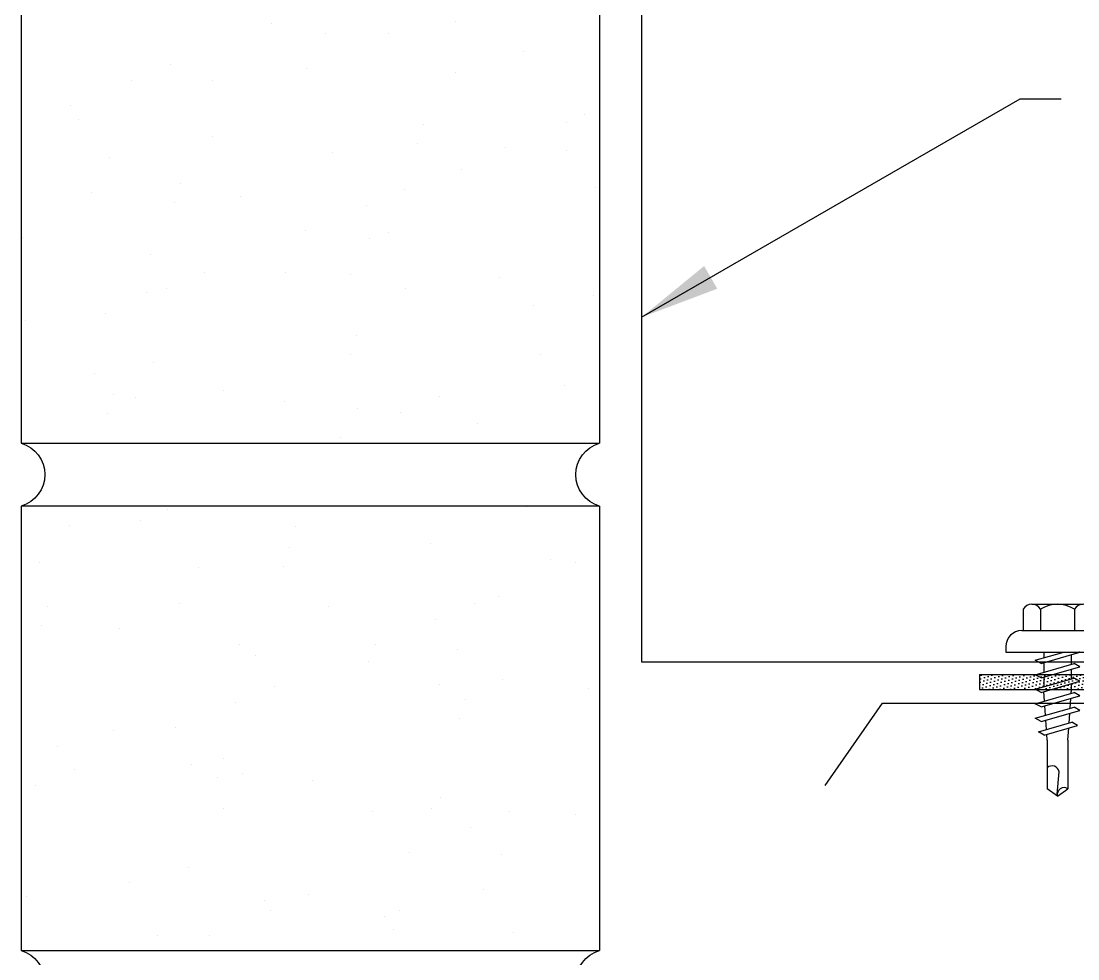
# Model space of a CAD drawing. Header units: inches. Extents: x -33163 to 19162, y -8858 to 30669.
# Drawn here: x -17128.73 to -17122.11, y 18185.83 to 18191.71 of the extents above; entities that cross this region are included whole.
import ezdxf

# ---------------------------------------------------------------- set-up
doc = ezdxf.new("R2010")
doc.units = ezdxf.units.IN
doc.layers.get('0').update_dxf_attribs({"color": 9, "lineweight": 0})
for name, color, linetype in [('FASTENER', 9, 'Continuous'), ('PANEL-S', 11, 'Continuous'), ('SEALANT', 11, 'Continuous'), ('TAPE', 9, 'Continuous'), ('TEXT', 7, 'Continuous'), ('TRIM', 4, 'Continuous'), ('WALL', 7, 'Continuous')]:
    doc.layers.add(name, color=color, linetype=linetype)
doc.styles.add('TEXT', font='SIMPLEX.shx', dxfattribs={"width": 0.75, "height": 0.375})
doc.dimstyles.new('DETAIL$7', dxfattribs={"dimscale": 4, "dimtxt": 0.375, "dimasz": 0.125, "dimexe": 0.0625, "dimexo": 0.0625, "dimgap": 0.0625, "dimtad": 1, "dimdec": 4, "dimzin": 3, "dimdsep": 46, "dimlunit": 4, "dimtxsty": 'TEXT', "dimblk": 'ARCHTICK', "dimcen": 0.0625, "dimclrd": 7, "dimclre": 7, "dimclrt": 2, "dimadec": 0, "dimazin": 0, "dimtfac": 0.6, "dimtdec": 4, "dimtmove": 0, "dimatfit": 3, "dimfxl": 1, "dimfrac": 2, "dimtolj": 1, "dimtzin": 0, "dimarcsym": 0})

# ---------------------------------------------------------------- blocks, each defined once
blk = doc.blocks.new('A$C6938402A')
at = {"layer": 'TAPE'}
h = blk.add_hatch(dxfattribs=at)
h.set_pattern_fill('DOTS', color=256, scale=0.35, angle=270, style=0)
h.set_pattern_definition([(270, (-22.332364, -26.379487), (0.021875, -0.0109375), [0, -0.021875])])
h.paths.add_polyline_path([(-0.5633, -0.0401), (-0.547, -0.1325), (0.4378, 0.0412), (0.4215, 0.1335)])
at = {"layer": 'SEALANT'}
for p, q in [((-0.5633, -0.0401), (0.4215, 0.1335)), ((0.4215, 0.1335), (0.4378, 0.0412)), ((-0.547, -0.1325), (0.4378, 0.0412)), ((-0.5633, -0.0401), (-0.547, -0.1325))]:
    blk.add_line(p, q, dxfattribs=at)
blk = doc.blocks.new('A$C7D392131')
at = {"layer": 'WALL'}
for p, q in [((-12.6509, -6.3603), (-12.6509, -9.1463)), ((-9.0259, -6.3603), (-9.0259, -9.1463)), ((-9.0259, -9.1463), (-12.6509, -9.1463)), ((-12.6509, -9.5405), (-9.0259, -9.5405)), ((-12.6509, -9.5405), (-12.6509, -12.3265)), ((-9.0259, -9.5405), (-9.0259, -12.3265)), ((-9.0259, -12.3265), (-12.6509, -12.3265))]:
    blk.add_line(p, q, dxfattribs=at)
at = {"layer": 'WALL', "linetype": 'Continuous'}
for p, q in [((-11.7483, -6.5024), (-11.7483, -6.5024)), ((-10.5919, -6.5134), (-10.5919, -6.5134)), ((-11.33, -6.5813), (-11.33, -6.5813)), ((-10.9317, -6.5789), (-10.9317, -6.5789)), ((-12.1727, -6.6922), (-12.1727, -6.6922)), ((-10.8163, -6.8007), (-10.8163, -6.8007)), ((-9.959, -6.7756), (-9.959, -6.7756)), ((-11.7506, -6.8229), (-11.7506, -6.8229)), ((-10.2272, -6.8739), (-10.2272, -6.8739)), ((-9.7165, -6.876), (-9.7165, -6.876)), ((-9.3377, -7.0329), (-9.3377, -7.0329)), ((-12.5579, -7.089), (-12.5579, -7.089)), ((-12.4426, -7.1361), (-12.4426, -7.1361)), ((-11.5454, -7.1461), (-11.5454, -7.1461)), ((-9.3826, -7.1152), (-9.3826, -7.1152)), ((-11.5078, -7.2654), (-11.5078, -7.2654)), ((-10.2253, -7.2261), (-10.2253, -7.2261)), ((-12.4425, -7.3108), (-12.4425, -7.3108)), ((-12.0638, -7.293), (-12.0638, -7.293)), ((-10.9788, -7.3253), (-10.9788, -7.3253)), ((-9.5818, -7.355), (-9.5818, -7.355)), ((-11.7844, -7.4314), (-11.7844, -7.4314)), ((-12.6271, -7.5423), (-12.6271, -7.5423)), ((-10.0243, -7.5176), (-10.0243, -7.5176)), ((-11.4309, -7.5552), (-11.4309, -7.5552)), ((-10.4007, -7.599), (-10.4007, -7.599)), ((-9.4664, -7.5767), (-9.4664, -7.5767)), ((-11.1884, -7.6556), (-11.1884, -7.6556)), ((-9.9867, -7.6368), (-9.9867, -7.6368)), ((-10.8096, -7.8125), (-10.8096, -7.8125)), ((-11.3304, -7.828), (-11.3304, -7.828)), ((-11.208, -7.8651), (-11.208, -7.8651)), ((-9.0315, -7.8592), (-9.0315, -7.8592)), ((-9.837, -7.9652), (-9.837, -7.9652)), ((-10.6798, -8.0762), (-10.6798, -8.0762)), ((-10.1768, -8.0746), (-10.1768, -8.0746)), ((-12.6485, -8.1003), (-12.6485, -8.1003)), ((-12.0269, -8.1091), (-12.0269, -8.1091)), ((-11.0926, -8.0869), (-11.0926, -8.0869)), ((-11.4333, -8.1754), (-11.4333, -8.1754)), ((-9.9342, -8.1751), (-9.9342, -8.1751)), ((-9.8092, -8.1995), (-9.8092, -8.1995)), ((-12.6109, -8.2195), (-12.6109, -8.2195)), ((-12.2388, -8.2814), (-12.2388, -8.2814)), ((-9.5554, -8.332), (-9.5554, -8.332)), ((-9.0508, -8.3751), (-9.0508, -8.3751)), ((-11.1274, -8.4718), (-11.1274, -8.4718)), ((-12.2815, -8.5921), (-12.2815, -8.5921)), ((-11.0898, -8.591), (-11.0898, -8.591)), ((-9.8582, -8.6412), (-9.8582, -8.6412)), ((-9.4859, -8.7093), (-9.4859, -8.7093)), ((-12.4335, -8.7822), (-12.4335, -8.7822)), ((-11.6486, -8.8542), (-11.6486, -8.8542)), ((-10.2915, -8.8153), (-10.2915, -8.8153)), ((-9.7427, -8.863), (-9.7427, -8.863)), ((-9.6063, -8.8433), (-9.6063, -8.8433)), ((-11.1342, -8.9263), (-11.1342, -8.9263)), ((-10.677, -8.8852), (-10.677, -8.8852)), ((-11.4061, -8.9547), (-11.4061, -8.9547)), ((-9.5687, -8.9625), (-9.5687, -8.9625)), ((-11.8877, -9.0255), (-11.8877, -9.0255)), ((-11.0273, -9.1116), (-11.0273, -9.1116)), ((-12.1929, -9.5452), (-12.1929, -9.5452)), ((-9.9403, -9.5594), (-9.9403, -9.5594)), ((-10.7459, -9.6654), (-10.7459, -9.6654)), ((-9.7732, -9.6311), (-9.7732, -9.6311)), ((-9.3271, -9.6613), (-9.3271, -9.6613)), ((-11.5886, -9.7764), (-11.5886, -9.7764)), ((-10.7094, -9.7975), (-10.7094, -9.7975)), ((-12.4992, -9.8912), (-12.4992, -9.8912)), ((-12.3421, -9.8756), (-12.3421, -9.8756)), ((-10.6718, -9.9167), (-10.6718, -9.9167)), ((-10.1345, -9.9274), (-10.1345, -9.9274)), ((-9.1403, -9.8932), (-9.1403, -9.8932)), ((-12.0155, -10.1079), (-12.0155, -10.1079)), ((-11.8663, -10.1533), (-11.8663, -10.1533)), ((-10.9533, -10.1714), (-10.9533, -10.1714)), ((-10.019, -10.1492), (-10.019, -10.1492)), ((-9.1883, -10.169), (-9.1883, -10.169)), ((-11.6238, -10.2538), (-11.6238, -10.2538)), ((-9.6413, -10.3102), (-9.6413, -10.3102)), ((-9.1507, -10.2882), (-9.1507, -10.2882)), ((-11.7607, -10.4376), (-11.7607, -10.4376)), ((-11.245, -10.4107), (-11.245, -10.4107)), ((-10.3948, -10.4094), (-10.3948, -10.4094)), ((-11.2003, -10.5155), (-11.2003, -10.5155)), ((-10.4944, -10.4794), (-10.4944, -10.4794)), ((-12.0431, -10.6264), (-12.0431, -10.6264)), ((-11.6452, -10.6593), (-11.6452, -10.6593)), ((-12.5795, -10.6815), (-12.5795, -10.6815)), ((-10.6122, -10.6728), (-10.6122, -10.6728)), ((-11.8125, -10.7517), (-11.8125, -10.7517)), ((-10.3696, -10.7732), (-10.3696, -10.7732)), ((-11.7749, -10.8709), (-11.7749, -10.8709)), ((-9.9909, -10.9301), (-9.9909, -10.9301)), ((-9.6035, -10.9475), (-9.6035, -10.9475)), ((-9.253, -11.0494), (-9.253, -11.0494)), ((-10.2914, -11.1231), (-10.2914, -11.1231)), ((-10.0957, -11.1603), (-10.0957, -11.1603)), ((-9.358, -11.1923), (-9.358, -11.1923)), ((-10.4108, -11.2136), (-10.4108, -11.2136)), ((-10.2538, -11.2424), (-10.2538, -11.2424)), ((-10.8492, -11.2595), (-10.8492, -11.2595)), ((-9.1155, -11.2927), (-9.1155, -11.2927)), ((-11.6548, -11.3656), (-11.6548, -11.3656)), ((-12.084, -11.4524), (-12.084, -11.4524)), ((-11.5975, -11.4336), (-11.5975, -11.4336)), ((-11.2297, -11.4576), (-11.2297, -11.4576)), ((-10.2953, -11.4354), (-10.2953, -11.4354)), ((-12.4975, -11.4765), (-12.4975, -11.4765)), ((-11.8415, -11.5528), (-11.8415, -11.5528)), ((-11.4627, -11.7097), (-11.4627, -11.7097)), ((-12.037, -11.7238), (-12.037, -11.7238)), ((-10.0764, -11.805), (-10.0764, -11.805)), ((-9.7074, -11.8995), (-9.7074, -11.8995)), ((-11.9215, -11.9455), (-11.9215, -11.9455)), ((-10.8299, -11.9719), (-10.8299, -11.9719)), ((-10.5501, -12.0104), (-10.5501, -12.0104)), ((-9.0609, -11.9897), (-9.0609, -11.9897)), ((-11.3945, -12.0773), (-11.3945, -12.0773)), ((-11.3036, -12.1096), (-11.3036, -12.1096)), ((-10.5874, -12.0723), (-10.5874, -12.0723)), ((-12.1092, -12.2157), (-12.1092, -12.2157)), ((-11.357, -12.1965), (-11.357, -12.1965)), ((-10.2086, -12.2292), (-10.2086, -12.2292)), ((-9.8798, -12.2337), (-9.8798, -12.2337))]:
    blk.add_line(p, q, dxfattribs=at)
at = {"layer": 'WALL'}
for centre, start, end in [((-12.7076, -9.3434), 286.06651, 73.93349), ((-8.9691, -9.3434), 106.06651, 253.93349), ((-12.7076, -12.5236), 286.06651, 73.93349), ((-8.9691, -12.5236), 106.06651, 253.93349)]:
    blk.add_arc(centre, 0.2051, start, end, dxfattribs=at)
blk = doc.blocks.new('A$C77364788')
at = {"layer": 'WALL'}
blk.add_blockref('A$C7D392131', (1.0289, 0), dxfattribs=at)
blk = doc.blocks.new('fz5')
at = {"layer": 'FASTENER'}
for p, q in [((-0.1627, 0.3366), (0.1592, 0.3366)), ((-0.2171, 0.3051), (-0.2171, 0.1712)), ((-0.1083, 0.3051), (-0.1083, 0.1712)), ((0.1048, 0.3051), (0.1048, 0.1712)), ((0.2136, 0.3051), (0.2136, 0.1712)), ((-0.2257, 0.1712), (0.2136, 0.1712)), ((-0.3257, 0.0712), (-0.3257, 0.0369)), ((0.3222, 0.0712), (0.3222, 0.0369)), ((-0.3257, 0.0369), (0.3222, 0.0369)), ((-0.141, -0.014), (0.0373, 0.0369)), ((-0.1053, -0.0341), (0.1375, 0.0352)), ((-0.088, 0.0369), (-0.088, 0.0011)), ((-0.088, 0.0369), (0.0845, 0.0369)), ((0.0845, 0.0369), (0.1344, 0.0369)), ((0.0845, 0.0201), (0.0845, -0.0405)), ((0.1375, 0.0352), (0.1344, 0.0369)), ((-0.1053, -0.0341), (-0.141, -0.014)), ((-0.141, -0.1049), (0.1018, -0.0356)), ((-0.1053, -0.125), (0.1375, -0.0557)), ((-0.088, -0.0292), (-0.088, -0.0898)), ((0.1375, -0.0557), (0.1018, -0.0356)), ((-0.1053, -0.125), (-0.141, -0.1049)), ((-0.141, -0.1958), (0.1018, -0.1265)), ((-0.088, -0.1201), (-0.088, -0.1807)), ((0.0845, -0.0708), (0.0845, -0.1314)), ((0.1375, -0.1466), (0.1018, -0.1265)), ((-0.1053, -0.2159), (-0.141, -0.1958)), ((-0.1053, -0.2159), (0.1375, -0.1466)), ((0.0845, -0.1617), (0.0845, -0.211)), ((-0.141, -0.2867), (0.1018, -0.2174)), ((-0.1053, -0.3068), (0.1375, -0.2375)), ((-0.0838, -0.2704), (-0.088, -0.211)), ((0.0771, -0.3153), (0.0815, -0.2535)), ((0.0837, -0.2226), (0.0845, -0.211)), ((0.1375, -0.2375), (0.1018, -0.2174)), ((-0.1053, -0.3068), (-0.141, -0.2867)), ((-0.141, -0.3776), (0.1018, -0.3083)), ((-0.1053, -0.3977), (0.1375, -0.3284)), ((-0.0775, -0.3595), (-0.0817, -0.3001)), ((0.1375, -0.3284), (0.1018, -0.3083)), ((-0.1053, -0.3977), (-0.141, -0.3776)), ((-0.0712, -0.4486), (-0.0754, -0.3892)), ((0.0706, -0.4081), (0.075, -0.3463)), ((-0.122, -0.4631), (0.0885, -0.403)), ((-0.0864, -0.4832), (-0.122, -0.4631)), ((-0.0864, -0.4832), (0.1242, -0.4231)), ((0.063, -0.5152), (0.0684, -0.439)), ((0.1242, -0.4231), (0.0885, -0.403)), ((-0.0665, -0.5155), (-0.0691, -0.4783)), ((-0.0665, -0.5155), (-0.0665, -0.82)), ((0.063, -0.5159), (0.063, -0.82)), ((-0.0031, -0.8538), (0.009, -0.7138)), ((-0.0017, -0.8656), (-0.0665, -0.82)), ((-0.0017, -0.8656), (0.063, -0.82))]:
    blk.add_line(p, q, dxfattribs=at)
for centre, radius, start, end in [((-0.1627, 0.2738), 0.0628, 29.87542, 150.12458), ((-0.0017, 0.141), 0.1956, 56.99743, 123.00257), ((0.1592, 0.2738), 0.0628, 29.87542, 150.12458), ((-0.2257, 0.0712), 0.1, 90, 180), ((0.2222, 0.0712), 0.1, 0, 90), ((0.073, -0.5159), 0.01, 175.94836, 180), ((-0.0363, -0.7227), 0.0461, 11.14455, 130.906), ((0.039, -0.8547), 0.0422, 55.45845, 194.84539)]:
    blk.add_arc(centre, radius, start, end, dxfattribs=at)
blk = doc.blocks.new('_ArchTick')
at = {"color": 0, "linetype": 'ByBlock', "const_width": 0.15}
blk.add_lwpolyline([(-0.5, -0.5), (0.5, 0.5)], dxfattribs=at)

msp = doc.modelspace()

# ---------------------------------------------------------------- linework, layer by layer
at = {"layer": 'PANEL-S'}
msp.add_lwpolyline([(-17123.69581, 18186.9176), (-17123.33446, 18187.43366), (-17121.18846, 18187.43366), (-17119.73446, 18185.93366), (-17117.58846, 18185.93366), (-17116.13446, 18187.43366), (-17113.98846, 18187.43366), (-17112.53446, 18185.93366), (-17110.38846, 18185.93366), (-17108.93446, 18187.43366), (-17106.78846, 18187.43366), (-17105.33446, 18185.93366), (-17103.24089, 18185.93366)], dxfattribs=at)
at = {"layer": 'TRIM'}
for p, q in [((-17124.8452, 18193.69261), (-17124.8452, 18187.69261)), ((-17124.8452, 18187.69261), (-17119.8452, 18187.69261))]:
    msp.add_line(p, q, dxfattribs=at)

# ---------------------------------------------------------------- block references
at = {"layer": 'FASTENER'}
msp.add_blockref('fz5', (-17122.23672, 18187.71655), dxfattribs=at)
at = {"layer": 'TEXT', "rotation": 350.0000000000001}
msp.add_blockref('A$C6938402A', (-17122.16527, 18187.55465), dxfattribs=at)
at = {"layer": 'WALL', "xscale": -1}
msp.add_blockref('A$C77364788', (-17136.73095, 18198.20872), dxfattribs=at)

# ---------------------------------------------------------------- leaders
at = {"layer": 'TEXT'}
msp.add_leader([(-17124.8452, 18189.85196), (-17122.47221, 18191.22068), (-17122.21542, 18191.22068)], dimstyle='DETAIL$7', dxfattribs=at)

doc.saveas('drawing.dxf')
